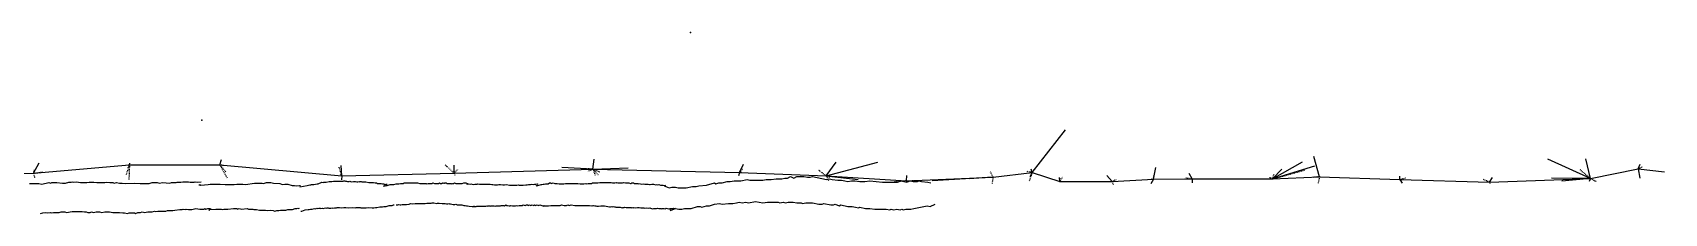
# Model space of a CAD drawing. Header units: millimetres. Extents: x 2301 to 12907, y -144 to 6.
# Drawn here: x 10389 to 11079, y -121 to -44 of the extents above; entities that cross this region are included whole.
import ezdxf

# ---------------------------------------------------------------- set-up
doc = ezdxf.new("R2010")
doc.units = ezdxf.units.MM
doc.linetypes.add('DASH', pattern=[0.6, 0.3, -0.3])

msp = doc.modelspace()

# ---------------------------------------------------------------- linework, layer by layer
at = {"layer": 'Shots', "color": 1}
for p, q in [((10388.964, -103.65), (10429.5, -100.032)), ((10429.5, -100.032), (10467.668, -100.032)), ((10467.668, -100.032), (10519.326, -104.706)), ((10566.758, -103.582), (10625.51, -101.918)), ((10625.51, -101.918), (10687.448, -103.274)), ((10687.448, -103.274), (10724.094, -104.776)), ((10794.694, -105.26), (10811.246, -103.254)), ((10811.246, -103.254), (10822.878, -107.176)), ((11047.374, -105.818), (11067.556, -101.734)), ((10335.694, -104.062), (10388.964, -103.65)), ((10519.326, -104.706), (10566.758, -103.582)), ((10724.094, -104.776), (10758.114, -106.862)), ((10758.114, -106.862), (10794.694, -105.26)), ((10822.878, -107.176), (10845.054, -107.182)), ((10845.054, -107.182), (10862.566, -106.124)), ((10862.566, -106.124), (10878.844, -106.05)), ((10878.844, -106.05), (10912.84, -106.046)), ((10912.84, -106.046), (10932.758, -105.134)), ((10932.758, -105.134), (10966.672, -106.296)), ((10966.672, -106.296), (11004.596, -107.358)), ((11004.596, -107.358), (11047.374, -105.818))]:
    msp.add_line(p, q, dxfattribs=at)
for centre in [(10429.5, -100.032), (10467.668, -100.032), (10566.758, -103.582), (10625.51, -101.918), (10687.448, -103.274), (10811.246, -103.254), (11067.556, -101.734), (10388.964, -103.65), (10519.326, -104.706), (10724.094, -104.776), (10758.114, -106.862), (10794.694, -105.26), (10822.878, -107.176), (10845.054, -107.182), (10862.566, -106.124), (10878.844, -106.05), (10912.84, -106.046), (10932.758, -105.134), (10966.672, -106.296), (11004.596, -107.358), (11047.374, -105.818)]:
    msp.add_circle(centre, 0.1, dxfattribs=at)
at = {"layer": 'Sketch', "color": 0}
for points in [[(10387.234, -108.002), (10391.234, -108.002), (10392.434, -108.202), (10395.434, -107.602), (10396.034, -107.802), (10396.634, -107.602), (10398.834, -107.602), (10401.234, -107.802), (10402.434, -107.802), (10403.834, -107.402), (10404.834, -107.402), (10405.434, -107.202), (10406.034, -107.402), (10407.034, -107.202), (10408.834, -107.602), (10411.434, -107.602), (10412.434, -107.402), (10414.434, -107.402), (10415.634, -107.602), (10419.034, -107.602), (10419.834, -107.402), (10421.234, -107.602), (10422.434, -107.602), (10423.034, -107.802), (10424.034, -107.602), (10425.234, -107.802), (10426.434, -107.802), (10427.634, -108.002), (10431.434, -107.802), (10434.034, -108.002), (10437.834, -108.002), (10439.034, -107.602), (10441.234, -107.602), (10442.234, -107.802), (10443.434, -107.602), (10446.634, -107.802), (10447.234, -107.602), (10449.234, -107.602), (10449.634, -107.402), (10451.234, -107.402), (10452.034, -107.202), (10454.434, -107.202), (10455.234, -107.402), (10456.834, -107.402), (10457.234, -107.202), (10458.234, -107.402), (10459.834, -107.202)], [(10458.834, -108.602), (10459.234, -108.402), (10459.634, -108.602), (10462.834, -108.402), (10463.634, -108.202), (10467.834, -108.202), (10470.034, -108.402), (10473.834, -108.402), (10474.834, -108.202), (10477.434, -108.202), (10478.634, -108.402), (10482.434, -107.802), (10485.634, -107.802), (10486.234, -108.002), (10487.434, -107.602), (10489.234, -107.602), (10490.434, -107.802), (10493.034, -108.002), (10493.834, -108.202), (10494.234, -108.402), (10495.234, -108.202), (10496.434, -108.202), (10498.234, -108.802), (10499.234, -108.802), (10500.034, -109.002), (10501.434, -108.802), (10501.834, -109.002)], [(10501.534, -109.402), (10504.684, -108.802), (10505.734, -108.502), (10506.184, -108.502), (10506.484, -108.352), (10507.534, -108.352), (10508.884, -108.052), (10509.334, -108.052), (10510.834, -107.452), (10511.434, -107.602), (10511.734, -107.452), (10512.634, -107.452), (10513.984, -107.152), (10515.034, -107.152), (10515.784, -107.002), (10519.834, -107.002), (10520.134, -106.852), (10520.584, -106.852), (10520.884, -107.002), (10521.334, -107.002), (10521.634, -107.152), (10522.384, -107.152), (10522.684, -107.002), (10523.284, -107.302), (10524.184, -107.152), (10525.084, -107.152), (10525.684, -107.302), (10526.134, -107.302), (10526.434, -107.152), (10526.734, -107.302), (10527.034, -107.152), (10527.484, -107.152), (10527.784, -107.302), (10529.434, -107.302), (10530.784, -107.602), (10532.734, -107.602), (10533.334, -107.752), (10533.934, -107.752), (10534.234, -107.902), (10535.884, -107.902), (10536.484, -108.052), (10537.084, -108.052), (10537.384, -108.352), (10537.684, -108.352), (10537.984, -108.202), (10538.434, -108.202)], [(10536.934, -109.102), (10537.234, -108.952), (10537.684, -108.952), (10537.984, -108.802), (10538.434, -108.802), (10539.784, -108.352), (10541.284, -108.352), (10542.334, -108.052), (10543.384, -108.052), (10544.134, -107.902), (10545.334, -107.902), (10545.634, -107.752), (10551.334, -107.752), (10552.234, -107.902), (10554.934, -107.902), (10555.234, -108.052), (10555.834, -107.902), (10557.484, -107.902), (10557.784, -107.752), (10558.534, -107.902), (10560.184, -107.902), (10560.634, -107.752), (10560.934, -107.902), (10561.384, -107.902), (10561.834, -107.752), (10562.134, -107.902), (10562.434, -107.752), (10562.734, -107.902), (10563.034, -107.752), (10563.484, -107.752), (10563.784, -107.902), (10565.584, -107.902), (10565.884, -108.052), (10566.184, -107.902), (10566.634, -107.902), (10566.934, -107.752), (10567.534, -107.902), (10570.234, -107.902), (10570.834, -107.752), (10571.734, -107.752), (10572.484, -107.902)], [(10572.034, -108.052), (10572.634, -108.202), (10572.934, -108.052), (10573.534, -108.202), (10573.834, -108.052), (10574.884, -108.352), (10575.484, -108.202), (10576.534, -108.202), (10576.834, -108.052), (10577.584, -108.202), (10582.084, -108.202), (10582.684, -108.352), (10583.134, -108.352), (10583.884, -108.502), (10585.084, -108.502), (10585.684, -108.352), (10586.434, -108.352), (10587.334, -108.502), (10588.084, -108.502), (10588.984, -108.352), (10590.184, -108.652), (10593.334, -108.652), (10593.934, -108.502), (10594.234, -108.652), (10596.034, -108.652), (10597.084, -108.502), (10597.684, -108.502), (10598.284, -108.352), (10599.034, -108.352), (10599.634, -108.202), (10600.234, -108.352), (10600.834, -108.202), (10601.284, -108.202), (10601.884, -108.052), (10602.184, -108.202)], [(10601.434, -108.952), (10601.734, -108.802), (10602.184, -108.802), (10603.534, -108.352), (10603.834, -108.352), (10604.434, -108.202), (10604.884, -108.202), (10605.484, -108.052), (10606.534, -108.052), (10607.134, -107.752), (10607.584, -107.752), (10607.884, -107.902), (10608.634, -107.752), (10609.384, -107.902), (10610.434, -107.902), (10611.184, -108.052), (10613.134, -108.052), (10613.884, -107.902), (10619.134, -107.902), (10620.034, -108.052), (10621.684, -108.052), (10622.434, -107.902), (10622.734, -108.052), (10623.484, -107.902), (10624.984, -107.902), (10625.284, -107.752), (10627.534, -107.752), (10628.434, -107.602), (10633.234, -107.602), (10633.834, -107.752), (10634.734, -107.752), (10635.184, -107.602), (10635.484, -107.752), (10635.784, -107.602), (10636.084, -107.752), (10638.034, -107.752), (10638.484, -107.602), (10639.234, -107.752), (10640.734, -107.752), (10641.334, -107.902), (10641.634, -107.902), (10641.934, -107.752), (10642.684, -107.752), (10642.984, -107.902), (10644.334, -107.902), (10644.634, -108.052), (10645.084, -107.902), (10645.984, -108.202), (10646.734, -108.052), (10647.484, -108.202), (10648.834, -108.202), (10649.434, -108.352), (10649.734, -108.352), (10650.334, -108.202), (10651.084, -108.202), (10652.134, -108.502), (10652.434, -108.352), (10652.734, -108.502), (10653.334, -108.352), (10654.084, -108.652), (10655.134, -108.652), (10655.734, -108.802), (10656.034, -108.802), (10656.334, -108.652)], [(10655.584, -108.952), (10657.684, -109.852), (10658.884, -109.552), (10660.384, -109.552), (10661.584, -109.852), (10664.884, -109.852), (10667.584, -109.252), (10669.084, -109.252), (10670.284, -108.952), (10673.584, -108.652), (10676.884, -107.752), (10677.484, -108.052), (10678.684, -107.752), (10680.184, -107.752), (10682.284, -107.152), (10683.484, -107.152), (10685.284, -106.852), (10687.984, -106.852), (10690.684, -106.252), (10691.884, -106.552), (10697.284, -106.552), (10698.784, -106.252), (10700.884, -106.252), (10702.984, -105.952), (10705.384, -105.952), (10706.584, -105.652), (10707.784, -105.652), (10708.984, -105.052), (10710.484, -105.652), (10711.684, -105.052), (10714.684, -105.052), (10716.184, -105.352), (10717.384, -105.352), (10718.284, -105.052), (10724.284, -106.252), (10725.484, -105.952), (10726.684, -106.252), (10729.084, -106.552), (10730.584, -106.552), (10732.084, -106.852), (10733.284, -107.152), (10734.784, -106.852), (10736.284, -106.852), (10738.384, -107.152), (10740.484, -107.152), (10742.584, -106.852), (10745.284, -107.152), (10747.984, -107.452), (10754.284, -107.452), (10755.784, -106.852), (10756.984, -107.152), (10758.184, -107.452), (10759.684, -106.852), (10760.884, -107.152), (10762.684, -107.152), (10763.284, -106.852), (10764.484, -107.152), (10767.184, -107.452), (10768.384, -107.752)], [(10501.984, -119.602), (10502.434, -119.602), (10503.784, -119.152), (10505.134, -119.002), (10505.434, -119.002), (10506.034, -118.852), (10506.784, -118.852), (10507.684, -118.552), (10508.134, -118.702), (10508.734, -118.402), (10509.034, -118.552), (10509.634, -118.402), (10510.084, -118.402), (10510.384, -118.552), (10510.984, -118.402), (10511.434, -118.552), (10512.334, -118.252), (10512.784, -118.402), (10513.084, -118.252), (10513.534, -118.252), (10513.834, -118.402), (10514.584, -118.402), (10515.034, -118.252), (10515.334, -118.402), (10516.234, -118.252), (10516.984, -118.252), (10517.284, -118.102), (10518.334, -118.102), (10519.084, -118.252), (10520.134, -118.102), (10521.034, -118.102), (10522.234, -118.252), (10523.884, -118.102), (10525.084, -118.252), (10525.384, -118.102), (10527.034, -118.102), (10527.334, -118.252), (10529.584, -118.252), (10530.484, -118.102), (10532.134, -118.252), (10532.884, -118.252), (10533.484, -118.102), (10534.084, -118.102), (10535.434, -117.802), (10536.484, -117.802), (10537.084, -117.652), (10537.984, -117.652), (10539.334, -117.202), (10540.534, -117.202), (10541.134, -117.052), (10541.434, -117.052)], [(10542.334, -117.052), (10542.934, -117.052), (10543.384, -116.902), (10543.984, -117.052), (10544.284, -117.052), (10544.884, -116.902), (10546.684, -116.902), (10547.734, -116.752), (10548.334, -116.452), (10549.384, -116.602), (10550.284, -116.452), (10554.484, -116.452), (10555.234, -116.302), (10557.034, -116.302), (10557.484, -116.152), (10558.234, -116.152), (10559.434, -116.452), (10559.734, -116.302), (10560.484, -116.302), (10561.684, -116.452), (10563.034, -116.452), (10563.634, -116.602), (10564.084, -116.602), (10564.534, -116.452), (10564.834, -116.602), (10565.284, -116.602), (10566.334, -116.902), (10567.084, -116.902), (10567.534, -116.752), (10568.134, -117.052), (10570.084, -117.052), (10570.834, -117.202), (10571.434, -117.202), (10572.034, -117.352), (10572.484, -117.352), (10573.084, -117.502), (10574.434, -117.652), (10575.784, -117.652)], [(10575.034, -117.502), (10575.334, -117.502), (10575.634, -117.652), (10576.084, -117.652), (10576.384, -117.502), (10580.134, -117.502), (10580.434, -117.352), (10580.734, -117.502), (10581.034, -117.352), (10581.784, -117.352), (10582.084, -117.502), (10582.384, -117.352), (10583.734, -117.352), (10584.334, -117.502), (10584.634, -117.352), (10586.434, -117.352), (10586.734, -117.202), (10587.634, -117.202), (10588.084, -117.352), (10588.684, -117.052), (10588.984, -117.202), (10589.434, -117.202), (10590.034, -117.352), (10590.484, -117.352), (10590.784, -117.202), (10591.534, -117.352), (10592.734, -117.352), (10593.184, -117.202), (10593.484, -117.352), (10594.234, -117.202), (10595.734, -117.202), (10596.034, -117.052), (10596.784, -117.202), (10597.384, -117.052), (10597.834, -117.052), (10598.134, -117.202), (10598.734, -117.052), (10599.184, -117.202), (10599.784, -117.052), (10600.534, -117.202), (10600.834, -117.052), (10601.134, -117.202), (10601.884, -117.052), (10602.484, -117.202), (10603.084, -117.052), (10604.284, -117.352), (10604.584, -117.352), (10604.884, -117.202), (10605.334, -117.352)], [(10604.434, -117.652), (10604.734, -117.352), (10606.684, -117.352), (10607.734, -117.202), (10611.634, -117.202), (10612.234, -117.052), (10613.284, -117.202), (10614.334, -117.202), (10614.934, -117.052), (10615.384, -117.202), (10616.284, -117.052), (10617.784, -117.202), (10624.084, -117.202), (10624.684, -117.352), (10624.984, -117.202), (10625.284, -117.352), (10625.734, -117.202), (10626.334, -117.352), (10626.784, -117.352), (10627.084, -117.502), (10627.834, -117.502), (10628.884, -117.352), (10630.384, -117.352), (10632.484, -117.802), (10632.934, -117.802), (10633.384, -117.652), (10633.684, -117.802), (10633.984, -117.652), (10634.584, -117.802), (10634.884, -117.802), (10635.184, -117.952), (10636.984, -117.952), (10637.884, -118.252), (10638.184, -118.102), (10638.634, -118.102), (10638.934, -117.952), (10639.534, -118.102), (10641.634, -118.102), (10641.934, -118.252), (10642.234, -118.102), (10642.534, -118.252), (10642.834, -118.102), (10643.584, -118.252), (10644.334, -118.102), (10645.084, -118.102), (10645.684, -118.252), (10647.034, -118.252), (10647.484, -118.402), (10648.084, -118.252), (10648.834, -118.402), (10649.584, -118.252), (10650.484, -118.702), (10651.084, -118.552), (10652.434, -118.552), (10652.734, -118.402), (10653.334, -118.552), (10654.234, -118.552), (10654.534, -118.702), (10654.834, -118.552), (10655.584, -118.552), (10656.184, -118.702), (10656.484, -118.402), (10657.384, -118.702), (10657.984, -118.552), (10659.334, -118.552), (10659.634, -118.402), (10660.234, -118.552), (10660.534, -118.402)], [(10657.984, -118.852), (10658.284, -119.452), (10660.384, -118.552), (10661.884, -118.852), (10663.084, -118.852), (10664.284, -118.552), (10666.984, -118.552), (10669.684, -117.652), (10670.884, -117.652), (10671.484, -117.952), (10673.584, -117.352), (10674.784, -117.352), (10676.884, -116.752), (10678.984, -116.452), (10680.184, -116.752), (10682.884, -116.452), (10684.684, -116.452), (10686.184, -116.152), (10687.384, -115.852), (10688.584, -116.152), (10690.084, -115.852), (10691.284, -116.152), (10694.284, -115.552), (10697.284, -116.152), (10699.384, -115.852), (10703.884, -115.852), (10704.484, -116.152), (10705.984, -115.852), (10706.884, -116.152), (10708.084, -115.852), (10710.184, -115.852), (10711.684, -116.152), (10713.484, -116.152), (10714.084, -116.452), (10715.584, -116.152), (10718.284, -116.152), (10720.984, -116.752), (10722.484, -116.752), (10723.084, -116.452), (10726.084, -117.052), (10727.284, -117.052), (10727.884, -116.752), (10729.684, -117.352), (10730.284, -117.052), (10733.284, -117.652), (10735.084, -117.652), (10736.584, -117.952), (10737.784, -118.252), (10738.384, -117.952), (10740.784, -118.552), (10742.584, -118.552), (10744.684, -118.852), (10749.484, -118.852), (10750.984, -119.152), (10751.584, -118.852), (10752.784, -119.152), (10753.984, -118.852), (10755.484, -119.152), (10756.084, -118.852), (10756.684, -119.152), (10757.884, -118.852), (10759.984, -118.852), (10761.184, -118.552), (10766.884, -117.352), (10768.084, -117.652), (10770.184, -116.752)], [(10391.834, -120.602), (10392.834, -120.402), (10393.834, -120.202), (10394.834, -120.402), (10396.034, -120.202), (10396.434, -120.402), (10397.434, -120.202), (10399.834, -120.202), (10400.634, -120.002), (10402.234, -120.002), (10402.834, -120.202), (10405.234, -119.802), (10409.434, -119.802), (10410.434, -120.002), (10411.234, -120.002), (10411.834, -120.202), (10412.834, -120.202), (10413.434, -120.002), (10414.234, -120.202), (10415.434, -120.002), (10416.834, -120.002), (10417.834, -120.202), (10419.034, -120.002), (10421.034, -120.002), (10422.434, -120.202), (10425.234, -120.202), (10426.634, -120.402), (10427.434, -120.402), (10428.634, -120.602), (10429.434, -120.402), (10431.634, -120.402), (10432.034, -120.602), (10433.034, -120.202), (10434.234, -120.202), (10434.834, -120.002), (10435.834, -120.202), (10437.234, -120.002), (10439.034, -120.002), (10440.034, -119.602), (10440.434, -119.802), (10441.434, -119.602), (10444.834, -119.602), (10445.634, -119.402), (10447.834, -119.402), (10448.634, -119.202), (10450.834, -119.002), (10451.834, -119.002), (10452.234, -118.802), (10453.034, -119.002), (10453.434, -118.802), (10454.434, -119.002), (10455.834, -119.002), (10457.634, -118.602), (10459.234, -118.802), (10461.034, -118.802), (10461.434, -118.602), (10461.834, -118.802), (10462.634, -118.602), (10463.434, -118.602), (10464.034, -118.802)], [(10463.234, -119.002), (10463.234, -119.402), (10463.434, -119.002), (10466.034, -118.802), (10468.234, -118.802), (10468.634, -119.002), (10469.434, -118.802), (10471.034, -118.802), (10473.434, -118.602), (10474.834, -118.602), (10475.234, -118.802), (10475.834, -118.602), (10476.834, -118.802), (10479.234, -118.602), (10479.834, -118.802), (10481.634, -118.802), (10482.034, -119.002), (10483.234, -119.002), (10484.434, -119.202), (10487.034, -119.202), (10488.034, -119.402), (10489.034, -119.202), (10490.234, -119.402), (10491.034, -119.602), (10491.834, -119.402), (10492.634, -119.402), (10493.434, -119.202), (10495.634, -119.202), (10496.434, -119.002), (10498.434, -119.002), (10499.634, -118.602), (10500.234, -118.602), (10500.634, -118.402), (10501.034, -118.602), (10501.434, -118.402)]]:
    msp.add_lwpolyline(points, dxfattribs=at)
for p in [(10666.684, -44.152), (10460.034, -81.202)]:
    msp.add_point(p, dxfattribs=at)
at = {"layer": 'XSect', "color": 1}
for p, q in [((10811.246, -103.254), (10825.332, -85.266)), ((10932.758, -105.134), (10930.334, -96.598)), ((10388.964, -103.65), (10391.374, -99.172)), ((10429.5, -100.032), (10429.646, -99.384)), ((10467.668, -100.032), (10468.396, -97.784)), ((10519.326, -104.706), (10518.998, -100.36)), ((10566.758, -103.582), (10566.786, -100.232)), ((10625.51, -101.918), (10612.344, -101.192)), ((10625.51, -101.918), (10626.068, -97.736)), ((10625.51, -101.918), (10640.424, -101.408)), ((10687.448, -103.274), (10686.984, -104.658)), ((10687.448, -103.274), (10689.194, -99.774)), ((10724.094, -104.776), (10745.974, -98.962)), ((10724.094, -104.776), (10728.374, -98.984)), ((10811.246, -103.254), (10810.188, -105.09)), ((10811.246, -103.254), (10810.814, -101.926)), ((10862.566, -106.124), (10863.476, -101.212)), ((10912.84, -106.046), (10925.578, -98.76)), ((10912.84, -106.046), (10930.708, -100.526)), ((10912.84, -106.046), (10916.792, -101.84)), ((11047.374, -105.818), (11029.33, -97.614)), ((11047.374, -105.818), (11045.388, -97.488)), ((11067.556, -101.734), (11068.34, -99.776)), ((11067.556, -101.734), (11068.194, -105.682)), ((11067.556, -101.734), (11078.592, -103)), ((10519.326, -104.706), (10519.186, -106.476)), ((10724.094, -104.776), (10737.718, -106.262)), ((10758.114, -106.862), (10758.222, -104.556)), ((10794.694, -105.26), (10768.884, -106.786)), ((10794.694, -105.26), (10784.546, -105.998)), ((10822.878, -107.176), (10822.756, -105.482)), ((10845.054, -107.182), (10842.758, -104.514)), ((10862.566, -106.124), (10861.456, -108.122)), ((10878.844, -106.05), (10877.668, -103.792)), ((10878.844, -106.05), (10878.938, -107.718)), ((10966.672, -106.296), (10966.71, -104.878)), ((10966.672, -106.296), (10967.654, -107.832)), ((11004.596, -107.358), (11005.954, -105.414)), ((11004.596, -107.358), (11004.79, -108.022)), ((11047.374, -105.818), (11030.836, -105.658)), ((11047.374, -105.818), (11035.242, -107.046)), ((11047.374, -105.818), (11046.746, -107.178))]:
    msp.add_line(p, q, dxfattribs=at)
at = {"layer": 'XSect', "color": 1, "linetype": 'DASH'}
for p, q in [((10388.964, -103.65), (10389.394, -101.874)), ((10388.964, -103.65), (10392.816, -103.104)), ((10429.5, -100.032), (10428.044, -104.138)), ((10429.5, -100.032), (10428.826, -101.132)), ((10429.5, -100.032), (10429.244, -106.468)), ((10467.668, -100.032), (10469.364, -100.238)), ((10467.668, -100.032), (10470.362, -103.124)), ((10467.668, -100.032), (10470.884, -105.746)), ((10519.326, -104.706), (10518.142, -100.986)), ((10566.758, -103.582), (10562.89, -99.964)), ((10566.758, -103.582), (10568.476, -101.85)), ((10625.51, -101.918), (10623.058, -101.77)), ((10625.51, -101.918), (10623.288, -102.834)), ((10625.51, -101.918), (10628.424, -103.052)), ((10625.51, -101.918), (10626.474, -104.588)), ((10625.51, -101.918), (10627.934, -104.588)), ((10687.448, -103.274), (10688.718, -101.886)), ((10687.448, -103.274), (10688.576, -103.002)), ((10724.094, -104.776), (10720.774, -102.156)), ((10794.694, -105.26), (10793.54, -102.99)), ((10811.246, -103.254), (10809.18, -102.918)), ((10811.246, -103.254), (10809.89, -107.126)), ((10912.84, -106.046), (10926.622, -102.216)), ((11047.374, -105.818), (11042.832, -102.092)), ((11067.556, -101.734), (11069.136, -100.856)), ((10388.964, -103.65), (10389.392, -105.612)), ((10519.326, -104.706), (10518.702, -104.034)), ((10566.758, -103.582), (10567.212, -104.656)), ((10724.094, -104.776), (10725.06, -106.636)), ((10724.094, -104.776), (10725.734, -105.346)), ((10758.114, -106.862), (10752.998, -107.242)), ((10758.114, -106.862), (10757.626, -106.758)), ((10758.114, -106.862), (10761.9, -106.71)), ((10794.694, -105.26), (10794.242, -108.006)), ((10822.878, -107.176), (10824.232, -105.094)), ((10822.878, -107.176), (10823.176, -105.626)), ((10845.054, -107.182), (10846.774, -106.252)), ((10845.054, -107.182), (10845.576, -107.158)), ((10845.054, -107.182), (10845.538, -108.38)), ((10862.566, -106.124), (10861.776, -106.138)), ((10862.566, -106.124), (10862.686, -104.788)), ((10878.844, -106.05), (10875.752, -105.696)), ((10912.84, -106.046), (10911.538, -105.384)), ((10912.84, -106.046), (10913.652, -103.848)), ((10932.758, -105.134), (10929.972, -105.386)), ((10932.758, -105.134), (10932.142, -107.948)), ((10966.672, -106.296), (10966.754, -105.422)), ((10966.672, -106.296), (10969.116, -105.594)), ((11004.596, -107.358), (11002.064, -106.316)), ((11004.596, -107.358), (11004.79, -107.114)), ((11047.374, -105.818), (11049.966, -107.146))]:
    msp.add_line(p, q, dxfattribs=at)

doc.saveas('drawing.dxf')
